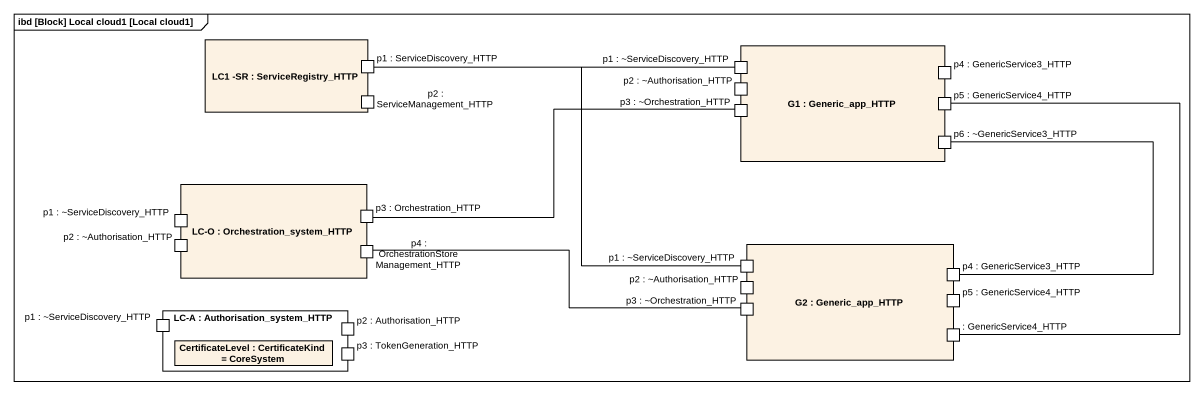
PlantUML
@startuml
mainframe ibd [Block] Local cloud1 [Local cloud1]
rectangle "LC1 -SR : ServiceRegistry_HTTP" as LC1_SR {
  port "p1 : ServiceDiscovery_HTTP" as p1_ServiceDiscovery_HTTP
  port "p2 : ServiceManagement_HTTP" as p2_ServiceManagement_HTTP
}
rectangle "G1 : Generic_app_HTTP" as G1 {
  port "p1 : ~ServiceDiscovery_HTTP" as p1_ServiceDiscovery_HTTP_2
  port "p4 : GenericService3_HTTP" as p4_GenericService3_HTTP
  port "p2 : ~Authorisation_HTTP" as p2_Authorisation_HTTP
  port "p3 : ~Orchestration_HTTP" as p3_Orchestration_HTTP
  port "p5 : GenericService4_HTTP" as p5_GenericService4_HTTP
  port "p6 : ~GenericService3_HTTP" as p6_GenericService3_HTTP
}
rectangle "LC-O : Orchestration_system_HTTP" as LC_O {
  port "p1 : ~ServiceDiscovery_HTTP" as p1_ServiceDiscovery_HTTP_3
  port "p3 : Orchestration_HTTP" as p3_Orchestration_HTTP_2
  port "p2 : ~Authorisation_HTTP" as p2_Authorisation_HTTP_2
  port "p4 : OrchestrationStoreManagement_HTTP" as p4_OrchestrationStoreManagem
}
rectangle "G2 : Generic_app_HTTP" as G2 {
  port "p1 : ~ServiceDiscovery_HTTP" as p1_ServiceDiscovery_HTTP_4
  port "p2 : ~Authorisation_HTTP" as p2_Authorisation_HTTP_3
  port "p4 : GenericService3_HTTP" as p4_GenericService3_HTTP_2
  port "p5 : GenericService4_HTTP" as p5_GenericService4_HTTP_2
  port "p3 : ~Orchestration_HTTP" as p3_Orchestration_HTTP_3
  port ": GenericService4_HTTP" as GenericService4_HTTP
}
rectangle "LC-A : Authorisation_system_HTTP" as LC_A {
  port "p1 : ~ServiceDiscovery_HTTP" as p1_ServiceDiscovery_HTTP_5
  rectangle "CertificateLevel : CertificateKind = CoreSystem" as CertificateLevel
  port "p2 : Authorisation_HTTP" as p2_Authorisation_HTTP_4
  port "p3 : TokenGeneration_HTTP" as p3_TokenGeneration_HTTP
}
p1_ServiceDiscovery_HTTP_2 -left- p1_ServiceDiscovery_HTTP
p3_Orchestration_HTTP -left- p3_Orchestration_HTTP_2
p5_GenericService4_HTTP -- GenericService4_HTTP
p1_ServiceDiscovery_HTTP_4 -left- p1_ServiceDiscovery_HTTP
p4_GenericService3_HTTP_2 -up- p6_GenericService3_HTTP
p3_Orchestration_HTTP_3 -left- p4_OrchestrationStoreManagem
@enduml
